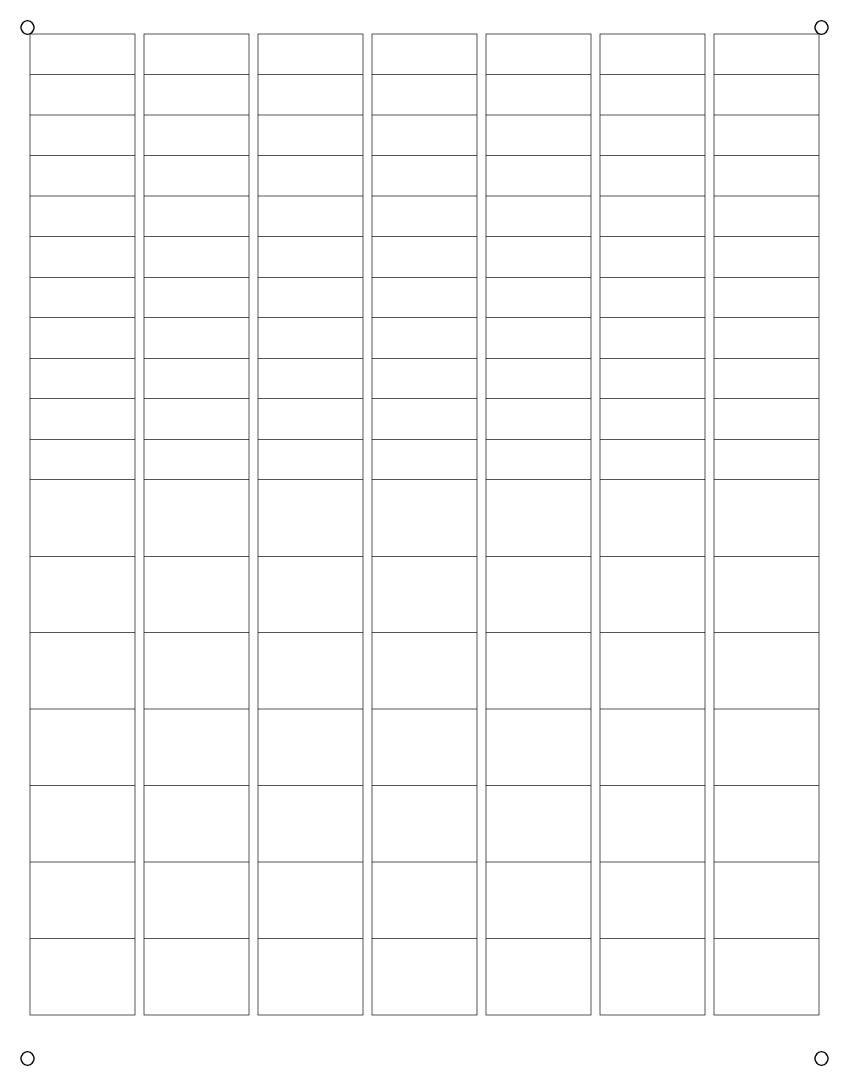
# Model space of a CAD drawing. Header units: metres. Extents: x 0 to 8.5, y -52.8 to 11.
# Drawn here: x 0 to 8.5, y -13.2 to -2.2 of the extents above; entities that cross this region are included whole.
import ezdxf

# ---------------------------------------------------------------- set-up
doc = ezdxf.new("R2010")
doc.units = ezdxf.units.M

# ---------------------------------------------------------------- blocks, each defined once
blk = doc.blocks.new('page_2.dxf')
at = {"color": 0}
for points in [[(0.139, 10.931), (0.139, 10.937), (0.133, 10.958), (0.119, 10.98), (0.096, 10.995), (0.076, 11), (0.069, 11), (0.063, 11), (0.042, 10.995), (0.02, 10.98), (0.005, 10.958), (0, 10.937), (0, 10.931), (0, 10.924), (0.005, 10.903), (0.02, 10.882), (0.042, 10.867), (0.063, 10.861), (0.069, 10.861), (0.076, 10.861), (0.096, 10.867), (0.119, 10.882), (0.133, 10.903), (0.139, 10.924), (0.139, 10.931)], [(0.139, 10.931), (0.139, 10.937), (0.133, 10.958), (0.119, 10.98), (0.096, 10.995), (0.076, 11), (0.069, 11), (0.063, 11), (0.042, 10.995), (0.02, 10.98), (0.005, 10.958), (0, 10.937), (0, 10.931), (0, 10.924), (0.005, 10.903), (0.02, 10.882), (0.042, 10.867), (0.063, 10.861), (0.069, 10.861), (0.076, 10.861), (0.096, 10.867), (0.119, 10.882), (0.133, 10.903), (0.139, 10.924), (0.139, 10.931)], [(0.139, 10.931), (0.139, 10.937), (0.133, 10.958), (0.119, 10.98), (0.096, 10.995), (0.076, 11), (0.069, 11), (0.063, 11), (0.042, 10.995), (0.02, 10.98), (0.005, 10.958), (0, 10.937), (0, 10.931), (0, 10.924), (0.005, 10.903), (0.02, 10.882), (0.042, 10.867), (0.063, 10.861), (0.069, 10.861), (0.076, 10.861), (0.096, 10.867), (0.119, 10.882), (0.133, 10.903), (0.139, 10.924), (0.139, 10.931)], [(0.139, 10.931), (0.139, 10.937), (0.133, 10.958), (0.119, 10.98), (0.096, 10.995), (0.076, 11), (0.069, 11), (0.063, 11), (0.042, 10.995), (0.02, 10.98), (0.005, 10.958), (0, 10.937), (0, 10.931), (0, 10.924), (0.005, 10.903), (0.02, 10.882), (0.042, 10.867), (0.063, 10.861), (0.069, 10.861), (0.076, 10.861), (0.096, 10.867), (0.119, 10.882), (0.133, 10.903), (0.139, 10.924), (0.139, 10.931)], [(0.139, 10.931), (0.139, 10.937), (0.133, 10.958), (0.119, 10.98), (0.096, 10.995), (0.076, 11), (0.069, 11), (0.063, 11), (0.042, 10.995), (0.02, 10.98), (0.005, 10.958), (0, 10.937), (0, 10.931), (0, 10.924), (0.005, 10.903), (0.02, 10.882), (0.042, 10.867), (0.063, 10.861), (0.069, 10.861), (0.076, 10.861), (0.096, 10.867), (0.119, 10.882), (0.133, 10.903), (0.139, 10.924), (0.139, 10.931)], [(0.139, 10.931), (0.139, 10.937), (0.133, 10.958), (0.119, 10.98), (0.096, 10.995), (0.076, 11), (0.069, 11), (0.063, 11), (0.042, 10.995), (0.02, 10.98), (0.005, 10.958), (0, 10.937), (0, 10.931), (0, 10.924), (0.005, 10.903), (0.02, 10.882), (0.042, 10.867), (0.063, 10.861), (0.069, 10.861), (0.076, 10.861), (0.096, 10.867), (0.119, 10.882), (0.133, 10.903), (0.139, 10.924), (0.139, 10.931)], [(0.139, 10.931), (0.139, 10.937), (0.133, 10.958), (0.119, 10.98), (0.096, 10.995), (0.076, 11), (0.069, 11), (0.063, 11), (0.042, 10.995), (0.02, 10.98), (0.005, 10.958), (0, 10.937), (0, 10.931), (0, 10.924), (0.005, 10.903), (0.02, 10.882), (0.042, 10.867), (0.063, 10.861), (0.069, 10.861), (0.076, 10.861), (0.096, 10.867), (0.119, 10.882), (0.133, 10.903), (0.139, 10.924), (0.139, 10.931)], [(0.139, 10.931), (0.139, 10.937), (0.133, 10.958), (0.119, 10.98), (0.096, 10.995), (0.076, 11), (0.069, 11), (0.063, 11), (0.042, 10.995), (0.02, 10.98), (0.005, 10.958), (0, 10.937), (0, 10.931), (0, 10.924), (0.005, 10.903), (0.02, 10.882), (0.042, 10.867), (0.063, 10.861), (0.069, 10.861), (0.076, 10.861), (0.096, 10.867), (0.119, 10.882), (0.133, 10.903), (0.139, 10.924), (0.139, 10.931)], [(0.139, 10.931), (0.139, 10.937), (0.133, 10.958), (0.119, 10.98), (0.096, 10.995), (0.076, 11), (0.069, 11), (0.063, 11), (0.042, 10.995), (0.02, 10.98), (0.005, 10.958), (0, 10.937), (0, 10.931), (0, 10.924), (0.005, 10.903), (0.02, 10.882), (0.042, 10.867), (0.063, 10.861), (0.069, 10.861), (0.076, 10.861), (0.096, 10.867), (0.119, 10.882), (0.133, 10.903), (0.139, 10.924), (0.139, 10.931)], [(0.139, 10.931), (0.139, 10.937), (0.133, 10.958), (0.119, 10.98), (0.096, 10.995), (0.076, 11), (0.069, 11), (0.063, 11), (0.042, 10.995), (0.02, 10.98), (0.005, 10.958), (0, 10.937), (0, 10.931), (0, 10.924), (0.005, 10.903), (0.02, 10.882), (0.042, 10.867), (0.063, 10.861), (0.069, 10.861), (0.076, 10.861), (0.096, 10.867), (0.119, 10.882), (0.133, 10.903), (0.139, 10.924), (0.139, 10.931)], [(0.139, 10.931), (0.139, 10.937), (0.133, 10.958), (0.119, 10.98), (0.096, 10.995), (0.076, 11), (0.069, 11), (0.063, 11), (0.042, 10.995), (0.02, 10.98), (0.005, 10.958), (0, 10.937), (0, 10.931), (0, 10.924), (0.005, 10.903), (0.02, 10.882), (0.042, 10.867), (0.063, 10.861), (0.069, 10.861), (0.076, 10.861), (0.096, 10.867), (0.119, 10.882), (0.133, 10.903), (0.139, 10.924), (0.139, 10.931)], [(0.139, 10.931), (0.139, 10.937), (0.133, 10.958), (0.119, 10.98), (0.096, 10.995), (0.076, 11), (0.069, 11), (0.063, 11), (0.042, 10.995), (0.02, 10.98), (0.005, 10.958), (0, 10.937), (0, 10.931), (0, 10.924), (0.005, 10.903), (0.02, 10.882), (0.042, 10.867), (0.063, 10.861), (0.069, 10.861), (0.076, 10.861), (0.096, 10.867), (0.119, 10.882), (0.133, 10.903), (0.139, 10.924), (0.139, 10.931)], [(0.139, 10.931), (0.139, 10.937), (0.133, 10.958), (0.119, 10.98), (0.096, 10.995), (0.076, 11), (0.069, 11), (0.063, 11), (0.042, 10.995), (0.02, 10.98), (0.005, 10.958), (0, 10.937), (0, 10.931), (0, 10.924), (0.005, 10.903), (0.02, 10.882), (0.042, 10.867), (0.063, 10.861), (0.069, 10.861), (0.076, 10.861), (0.096, 10.867), (0.119, 10.882), (0.133, 10.903), (0.139, 10.924), (0.139, 10.931)], [(0.139, 10.931), (0.139, 10.937), (0.133, 10.958), (0.119, 10.98), (0.096, 10.995), (0.076, 11), (0.069, 11), (0.063, 11), (0.042, 10.995), (0.02, 10.98), (0.005, 10.958), (0, 10.937), (0, 10.931), (0, 10.924), (0.005, 10.903), (0.02, 10.882), (0.042, 10.867), (0.063, 10.861), (0.069, 10.861), (0.076, 10.861), (0.096, 10.867), (0.119, 10.882), (0.133, 10.903), (0.139, 10.924), (0.139, 10.931)], [(0.139, 10.931), (0.139, 10.937), (0.133, 10.958), (0.119, 10.98), (0.096, 10.995), (0.076, 11), (0.069, 11), (0.063, 11), (0.042, 10.995), (0.02, 10.98), (0.005, 10.958), (0, 10.937), (0, 10.931), (0, 10.924), (0.005, 10.903), (0.02, 10.882), (0.042, 10.867), (0.063, 10.861), (0.069, 10.861), (0.076, 10.861), (0.096, 10.867), (0.119, 10.882), (0.133, 10.903), (0.139, 10.924), (0.139, 10.931)], [(0.139, 10.931), (0.139, 10.937), (0.133, 10.958), (0.119, 10.98), (0.096, 10.995), (0.076, 11), (0.069, 11), (0.063, 11), (0.042, 10.995), (0.02, 10.98), (0.005, 10.958), (0, 10.937), (0, 10.931), (0, 10.924), (0.005, 10.903), (0.02, 10.882), (0.042, 10.867), (0.063, 10.861), (0.069, 10.861), (0.076, 10.861), (0.096, 10.867), (0.119, 10.882), (0.133, 10.903), (0.139, 10.924), (0.139, 10.931)], [(0.139, 10.931), (0.139, 10.937), (0.133, 10.958), (0.119, 10.98), (0.096, 10.995), (0.076, 11), (0.069, 11), (0.063, 11), (0.042, 10.995), (0.02, 10.98), (0.005, 10.958), (0, 10.937), (0, 10.931), (0, 10.924), (0.005, 10.903), (0.02, 10.882), (0.042, 10.867), (0.063, 10.861), (0.069, 10.861), (0.076, 10.861), (0.096, 10.867), (0.119, 10.882), (0.133, 10.903), (0.139, 10.924), (0.139, 10.931)], [(0.139, 10.931), (0.139, 10.937), (0.133, 10.958), (0.119, 10.98), (0.096, 10.995), (0.076, 11), (0.069, 11), (0.063, 11), (0.042, 10.995), (0.02, 10.98), (0.005, 10.958), (0, 10.937), (0, 10.931), (0, 10.924), (0.005, 10.903), (0.02, 10.882), (0.042, 10.867), (0.063, 10.861), (0.069, 10.861), (0.076, 10.861), (0.096, 10.867), (0.119, 10.882), (0.133, 10.903), (0.139, 10.924), (0.139, 10.931)], [(8.5, 10.931), (8.5, 10.937), (8.495, 10.958), (8.48, 10.98), (8.458, 10.995), (8.437, 11), (8.431, 11), (8.424, 11), (8.403, 10.995), (8.381, 10.98), (8.367, 10.958), (8.361, 10.937), (8.361, 10.931), (8.361, 10.924), (8.367, 10.903), (8.381, 10.882), (8.403, 10.867), (8.424, 10.861), (8.431, 10.861), (8.437, 10.861), (8.458, 10.867), (8.48, 10.882), (8.495, 10.903), (8.5, 10.924), (8.5, 10.931)], [(8.5, 10.931), (8.5, 10.937), (8.495, 10.958), (8.48, 10.98), (8.458, 10.995), (8.437, 11), (8.431, 11), (8.424, 11), (8.403, 10.995), (8.381, 10.98), (8.367, 10.958), (8.361, 10.937), (8.361, 10.931), (8.361, 10.924), (8.367, 10.903), (8.381, 10.882), (8.403, 10.867), (8.424, 10.861), (8.431, 10.861), (8.437, 10.861), (8.458, 10.867), (8.48, 10.882), (8.495, 10.903), (8.5, 10.924), (8.5, 10.931)], [(8.5, 10.931), (8.5, 10.937), (8.495, 10.958), (8.48, 10.98), (8.458, 10.995), (8.437, 11), (8.431, 11), (8.424, 11), (8.403, 10.995), (8.381, 10.98), (8.367, 10.958), (8.361, 10.937), (8.361, 10.931), (8.361, 10.924), (8.367, 10.903), (8.381, 10.882), (8.403, 10.867), (8.424, 10.861), (8.431, 10.861), (8.437, 10.861), (8.458, 10.867), (8.48, 10.882), (8.495, 10.903), (8.5, 10.924), (8.5, 10.931)], [(8.5, 10.931), (8.5, 10.937), (8.495, 10.958), (8.48, 10.98), (8.458, 10.995), (8.437, 11), (8.431, 11), (8.424, 11), (8.403, 10.995), (8.381, 10.98), (8.367, 10.958), (8.361, 10.937), (8.361, 10.931), (8.361, 10.924), (8.367, 10.903), (8.381, 10.882), (8.403, 10.867), (8.424, 10.861), (8.431, 10.861), (8.437, 10.861), (8.458, 10.867), (8.48, 10.882), (8.495, 10.903), (8.5, 10.924), (8.5, 10.931)], [(8.5, 10.931), (8.5, 10.937), (8.495, 10.958), (8.48, 10.98), (8.458, 10.995), (8.437, 11), (8.431, 11), (8.424, 11), (8.403, 10.995), (8.381, 10.98), (8.367, 10.958), (8.361, 10.937), (8.361, 10.931), (8.361, 10.924), (8.367, 10.903), (8.381, 10.882), (8.403, 10.867), (8.424, 10.861), (8.431, 10.861), (8.437, 10.861), (8.458, 10.867), (8.48, 10.882), (8.495, 10.903), (8.5, 10.924), (8.5, 10.931)], [(8.5, 10.931), (8.5, 10.937), (8.495, 10.958), (8.48, 10.98), (8.458, 10.995), (8.437, 11), (8.431, 11), (8.424, 11), (8.403, 10.995), (8.381, 10.98), (8.367, 10.958), (8.361, 10.937), (8.361, 10.931), (8.361, 10.924), (8.367, 10.903), (8.381, 10.882), (8.403, 10.867), (8.424, 10.861), (8.431, 10.861), (8.437, 10.861), (8.458, 10.867), (8.48, 10.882), (8.495, 10.903), (8.5, 10.924), (8.5, 10.931)], [(8.5, 10.931), (8.5, 10.937), (8.495, 10.958), (8.48, 10.98), (8.458, 10.995), (8.437, 11), (8.431, 11), (8.424, 11), (8.403, 10.995), (8.381, 10.98), (8.367, 10.958), (8.361, 10.937), (8.361, 10.931), (8.361, 10.924), (8.367, 10.903), (8.381, 10.882), (8.403, 10.867), (8.424, 10.861), (8.431, 10.861), (8.437, 10.861), (8.458, 10.867), (8.48, 10.882), (8.495, 10.903), (8.5, 10.924), (8.5, 10.931)], [(8.5, 10.931), (8.5, 10.937), (8.495, 10.958), (8.48, 10.98), (8.458, 10.995), (8.437, 11), (8.431, 11), (8.424, 11), (8.403, 10.995), (8.381, 10.98), (8.367, 10.958), (8.361, 10.937), (8.361, 10.931), (8.361, 10.924), (8.367, 10.903), (8.381, 10.882), (8.403, 10.867), (8.424, 10.861), (8.431, 10.861), (8.437, 10.861), (8.458, 10.867), (8.48, 10.882), (8.495, 10.903), (8.5, 10.924), (8.5, 10.931)], [(8.5, 10.931), (8.5, 10.937), (8.495, 10.958), (8.48, 10.98), (8.458, 10.995), (8.437, 11), (8.431, 11), (8.424, 11), (8.403, 10.995), (8.381, 10.98), (8.367, 10.958), (8.361, 10.937), (8.361, 10.931), (8.361, 10.924), (8.367, 10.903), (8.381, 10.882), (8.403, 10.867), (8.424, 10.861), (8.431, 10.861), (8.437, 10.861), (8.458, 10.867), (8.48, 10.882), (8.495, 10.903), (8.5, 10.924), (8.5, 10.931)], [(8.5, 10.931), (8.5, 10.937), (8.495, 10.958), (8.48, 10.98), (8.458, 10.995), (8.437, 11), (8.431, 11), (8.424, 11), (8.403, 10.995), (8.381, 10.98), (8.367, 10.958), (8.361, 10.937), (8.361, 10.931), (8.361, 10.924), (8.367, 10.903), (8.381, 10.882), (8.403, 10.867), (8.424, 10.861), (8.431, 10.861), (8.437, 10.861), (8.458, 10.867), (8.48, 10.882), (8.495, 10.903), (8.5, 10.924), (8.5, 10.931)], [(8.5, 10.931), (8.5, 10.937), (8.495, 10.958), (8.48, 10.98), (8.458, 10.995), (8.437, 11), (8.431, 11), (8.424, 11), (8.403, 10.995), (8.381, 10.98), (8.367, 10.958), (8.361, 10.937), (8.361, 10.931), (8.361, 10.924), (8.367, 10.903), (8.381, 10.882), (8.403, 10.867), (8.424, 10.861), (8.431, 10.861), (8.437, 10.861), (8.458, 10.867), (8.48, 10.882), (8.495, 10.903), (8.5, 10.924), (8.5, 10.931)], [(8.5, 10.931), (8.5, 10.937), (8.495, 10.958), (8.48, 10.98), (8.458, 10.995), (8.437, 11), (8.431, 11), (8.424, 11), (8.403, 10.995), (8.381, 10.98), (8.367, 10.958), (8.361, 10.937), (8.361, 10.931), (8.361, 10.924), (8.367, 10.903), (8.381, 10.882), (8.403, 10.867), (8.424, 10.861), (8.431, 10.861), (8.437, 10.861), (8.458, 10.867), (8.48, 10.882), (8.495, 10.903), (8.5, 10.924), (8.5, 10.931)], [(8.5, 10.931), (8.5, 10.937), (8.495, 10.958), (8.48, 10.98), (8.458, 10.995), (8.437, 11), (8.431, 11), (8.424, 11), (8.403, 10.995), (8.381, 10.98), (8.367, 10.958), (8.361, 10.937), (8.361, 10.931), (8.361, 10.924), (8.367, 10.903), (8.381, 10.882), (8.403, 10.867), (8.424, 10.861), (8.431, 10.861), (8.437, 10.861), (8.458, 10.867), (8.48, 10.882), (8.495, 10.903), (8.5, 10.924), (8.5, 10.931)], [(8.5, 10.931), (8.5, 10.937), (8.495, 10.958), (8.48, 10.98), (8.458, 10.995), (8.437, 11), (8.431, 11), (8.424, 11), (8.403, 10.995), (8.381, 10.98), (8.367, 10.958), (8.361, 10.937), (8.361, 10.931), (8.361, 10.924), (8.367, 10.903), (8.381, 10.882), (8.403, 10.867), (8.424, 10.861), (8.431, 10.861), (8.437, 10.861), (8.458, 10.867), (8.48, 10.882), (8.495, 10.903), (8.5, 10.924), (8.5, 10.931)], [(8.5, 10.931), (8.5, 10.937), (8.495, 10.958), (8.48, 10.98), (8.458, 10.995), (8.437, 11), (8.431, 11), (8.424, 11), (8.403, 10.995), (8.381, 10.98), (8.367, 10.958), (8.361, 10.937), (8.361, 10.931), (8.361, 10.924), (8.367, 10.903), (8.381, 10.882), (8.403, 10.867), (8.424, 10.861), (8.431, 10.861), (8.437, 10.861), (8.458, 10.867), (8.48, 10.882), (8.495, 10.903), (8.5, 10.924), (8.5, 10.931)], [(8.5, 10.931), (8.5, 10.937), (8.495, 10.958), (8.48, 10.98), (8.458, 10.995), (8.437, 11), (8.431, 11), (8.424, 11), (8.403, 10.995), (8.381, 10.98), (8.367, 10.958), (8.361, 10.937), (8.361, 10.931), (8.361, 10.924), (8.367, 10.903), (8.381, 10.882), (8.403, 10.867), (8.424, 10.861), (8.431, 10.861), (8.437, 10.861), (8.458, 10.867), (8.48, 10.882), (8.495, 10.903), (8.5, 10.924), (8.5, 10.931)], [(8.5, 10.931), (8.5, 10.937), (8.495, 10.958), (8.48, 10.98), (8.458, 10.995), (8.437, 11), (8.431, 11), (8.424, 11), (8.403, 10.995), (8.381, 10.98), (8.367, 10.958), (8.361, 10.937), (8.361, 10.931), (8.361, 10.924), (8.367, 10.903), (8.381, 10.882), (8.403, 10.867), (8.424, 10.861), (8.431, 10.861), (8.437, 10.861), (8.458, 10.867), (8.48, 10.882), (8.495, 10.903), (8.5, 10.924), (8.5, 10.931)], [(8.5, 10.931), (8.5, 10.937), (8.495, 10.958), (8.48, 10.98), (8.458, 10.995), (8.437, 11), (8.431, 11), (8.424, 11), (8.403, 10.995), (8.381, 10.98), (8.367, 10.958), (8.361, 10.937), (8.361, 10.931), (8.361, 10.924), (8.367, 10.903), (8.381, 10.882), (8.403, 10.867), (8.424, 10.861), (8.431, 10.861), (8.437, 10.861), (8.458, 10.867), (8.48, 10.882), (8.495, 10.903), (8.5, 10.924), (8.5, 10.931)], [(0.139, 0.069), (0.139, 0.076), (0.133, 0.097), (0.119, 0.119), (0.096, 0.133), (0.076, 0.139), (0.069, 0.139), (0.063, 0.139), (0.042, 0.133), (0.02, 0.119), (0.005, 0.097), (0, 0.076), (0, 0.069), (0, 0.063), (0.005, 0.042), (0.02, 0.02), (0.042, 0.005), (0.063, 0), (0.069, 0), (0.076, 0), (0.096, 0.005), (0.119, 0.02), (0.133, 0.042), (0.139, 0.063), (0.139, 0.069)], [(0.139, 0.069), (0.139, 0.076), (0.133, 0.097), (0.119, 0.119), (0.096, 0.133), (0.076, 0.139), (0.069, 0.139), (0.063, 0.139), (0.042, 0.133), (0.02, 0.119), (0.005, 0.097), (0, 0.076), (0, 0.069), (0, 0.063), (0.005, 0.042), (0.02, 0.02), (0.042, 0.005), (0.063, 0), (0.069, 0), (0.076, 0), (0.096, 0.005), (0.119, 0.02), (0.133, 0.042), (0.139, 0.063), (0.139, 0.069)], [(0.139, 0.069), (0.139, 0.076), (0.133, 0.097), (0.119, 0.119), (0.096, 0.133), (0.076, 0.139), (0.069, 0.139), (0.063, 0.139), (0.042, 0.133), (0.02, 0.119), (0.005, 0.097), (0, 0.076), (0, 0.069), (0, 0.063), (0.005, 0.042), (0.02, 0.02), (0.042, 0.005), (0.063, 0), (0.069, 0), (0.076, 0), (0.096, 0.005), (0.119, 0.02), (0.133, 0.042), (0.139, 0.063), (0.139, 0.069)], [(0.139, 0.069), (0.139, 0.076), (0.133, 0.097), (0.119, 0.119), (0.096, 0.133), (0.076, 0.139), (0.069, 0.139), (0.063, 0.139), (0.042, 0.133), (0.02, 0.119), (0.005, 0.097), (0, 0.076), (0, 0.069), (0, 0.063), (0.005, 0.042), (0.02, 0.02), (0.042, 0.005), (0.063, 0), (0.069, 0), (0.076, 0), (0.096, 0.005), (0.119, 0.02), (0.133, 0.042), (0.139, 0.063), (0.139, 0.069)], [(0.139, 0.069), (0.139, 0.076), (0.133, 0.097), (0.119, 0.119), (0.096, 0.133), (0.076, 0.139), (0.069, 0.139), (0.063, 0.139), (0.042, 0.133), (0.02, 0.119), (0.005, 0.097), (0, 0.076), (0, 0.069), (0, 0.063), (0.005, 0.042), (0.02, 0.02), (0.042, 0.005), (0.063, 0), (0.069, 0), (0.076, 0), (0.096, 0.005), (0.119, 0.02), (0.133, 0.042), (0.139, 0.063), (0.139, 0.069)], [(0.139, 0.069), (0.139, 0.076), (0.133, 0.097), (0.119, 0.119), (0.096, 0.133), (0.076, 0.139), (0.069, 0.139), (0.063, 0.139), (0.042, 0.133), (0.02, 0.119), (0.005, 0.097), (0, 0.076), (0, 0.069), (0, 0.063), (0.005, 0.042), (0.02, 0.02), (0.042, 0.005), (0.063, 0), (0.069, 0), (0.076, 0), (0.096, 0.005), (0.119, 0.02), (0.133, 0.042), (0.139, 0.063), (0.139, 0.069)], [(0.139, 0.069), (0.139, 0.076), (0.133, 0.097), (0.119, 0.119), (0.096, 0.133), (0.076, 0.139), (0.069, 0.139), (0.063, 0.139), (0.042, 0.133), (0.02, 0.119), (0.005, 0.097), (0, 0.076), (0, 0.069), (0, 0.063), (0.005, 0.042), (0.02, 0.02), (0.042, 0.005), (0.063, 0), (0.069, 0), (0.076, 0), (0.096, 0.005), (0.119, 0.02), (0.133, 0.042), (0.139, 0.063), (0.139, 0.069)], [(0.139, 0.069), (0.139, 0.076), (0.133, 0.097), (0.119, 0.119), (0.096, 0.133), (0.076, 0.139), (0.069, 0.139), (0.063, 0.139), (0.042, 0.133), (0.02, 0.119), (0.005, 0.097), (0, 0.076), (0, 0.069), (0, 0.063), (0.005, 0.042), (0.02, 0.02), (0.042, 0.005), (0.063, 0), (0.069, 0), (0.076, 0), (0.096, 0.005), (0.119, 0.02), (0.133, 0.042), (0.139, 0.063), (0.139, 0.069)], [(0.139, 0.069), (0.139, 0.076), (0.133, 0.097), (0.119, 0.119), (0.096, 0.133), (0.076, 0.139), (0.069, 0.139), (0.063, 0.139), (0.042, 0.133), (0.02, 0.119), (0.005, 0.097), (0, 0.076), (0, 0.069), (0, 0.063), (0.005, 0.042), (0.02, 0.02), (0.042, 0.005), (0.063, 0), (0.069, 0), (0.076, 0), (0.096, 0.005), (0.119, 0.02), (0.133, 0.042), (0.139, 0.063), (0.139, 0.069)], [(0.139, 0.069), (0.139, 0.076), (0.133, 0.097), (0.119, 0.119), (0.096, 0.133), (0.076, 0.139), (0.069, 0.139), (0.063, 0.139), (0.042, 0.133), (0.02, 0.119), (0.005, 0.097), (0, 0.076), (0, 0.069), (0, 0.063), (0.005, 0.042), (0.02, 0.02), (0.042, 0.005), (0.063, 0), (0.069, 0), (0.076, 0), (0.096, 0.005), (0.119, 0.02), (0.133, 0.042), (0.139, 0.063), (0.139, 0.069)], [(0.139, 0.069), (0.139, 0.076), (0.133, 0.097), (0.119, 0.119), (0.096, 0.133), (0.076, 0.139), (0.069, 0.139), (0.063, 0.139), (0.042, 0.133), (0.02, 0.119), (0.005, 0.097), (0, 0.076), (0, 0.069), (0, 0.063), (0.005, 0.042), (0.02, 0.02), (0.042, 0.005), (0.063, 0), (0.069, 0), (0.076, 0), (0.096, 0.005), (0.119, 0.02), (0.133, 0.042), (0.139, 0.063), (0.139, 0.069)], [(0.139, 0.069), (0.139, 0.076), (0.133, 0.097), (0.119, 0.119), (0.096, 0.133), (0.076, 0.139), (0.069, 0.139), (0.063, 0.139), (0.042, 0.133), (0.02, 0.119), (0.005, 0.097), (0, 0.076), (0, 0.069), (0, 0.063), (0.005, 0.042), (0.02, 0.02), (0.042, 0.005), (0.063, 0), (0.069, 0), (0.076, 0), (0.096, 0.005), (0.119, 0.02), (0.133, 0.042), (0.139, 0.063), (0.139, 0.069)], [(0.139, 0.069), (0.139, 0.076), (0.133, 0.097), (0.119, 0.119), (0.096, 0.133), (0.076, 0.139), (0.069, 0.139), (0.063, 0.139), (0.042, 0.133), (0.02, 0.119), (0.005, 0.097), (0, 0.076), (0, 0.069), (0, 0.063), (0.005, 0.042), (0.02, 0.02), (0.042, 0.005), (0.063, 0), (0.069, 0), (0.076, 0), (0.096, 0.005), (0.119, 0.02), (0.133, 0.042), (0.139, 0.063), (0.139, 0.069)], [(0.139, 0.069), (0.139, 0.076), (0.133, 0.097), (0.119, 0.119), (0.096, 0.133), (0.076, 0.139), (0.069, 0.139), (0.063, 0.139), (0.042, 0.133), (0.02, 0.119), (0.005, 0.097), (0, 0.076), (0, 0.069), (0, 0.063), (0.005, 0.042), (0.02, 0.02), (0.042, 0.005), (0.063, 0), (0.069, 0), (0.076, 0), (0.096, 0.005), (0.119, 0.02), (0.133, 0.042), (0.139, 0.063), (0.139, 0.069)], [(0.139, 0.069), (0.139, 0.076), (0.133, 0.097), (0.119, 0.119), (0.096, 0.133), (0.076, 0.139), (0.069, 0.139), (0.063, 0.139), (0.042, 0.133), (0.02, 0.119), (0.005, 0.097), (0, 0.076), (0, 0.069), (0, 0.063), (0.005, 0.042), (0.02, 0.02), (0.042, 0.005), (0.063, 0), (0.069, 0), (0.076, 0), (0.096, 0.005), (0.119, 0.02), (0.133, 0.042), (0.139, 0.063), (0.139, 0.069)], [(0.139, 0.069), (0.139, 0.076), (0.133, 0.097), (0.119, 0.119), (0.096, 0.133), (0.076, 0.139), (0.069, 0.139), (0.063, 0.139), (0.042, 0.133), (0.02, 0.119), (0.005, 0.097), (0, 0.076), (0, 0.069), (0, 0.063), (0.005, 0.042), (0.02, 0.02), (0.042, 0.005), (0.063, 0), (0.069, 0), (0.076, 0), (0.096, 0.005), (0.119, 0.02), (0.133, 0.042), (0.139, 0.063), (0.139, 0.069)], [(0.139, 0.069), (0.139, 0.076), (0.133, 0.097), (0.119, 0.119), (0.096, 0.133), (0.076, 0.139), (0.069, 0.139), (0.063, 0.139), (0.042, 0.133), (0.02, 0.119), (0.005, 0.097), (0, 0.076), (0, 0.069), (0, 0.063), (0.005, 0.042), (0.02, 0.02), (0.042, 0.005), (0.063, 0), (0.069, 0), (0.076, 0), (0.096, 0.005), (0.119, 0.02), (0.133, 0.042), (0.139, 0.063), (0.139, 0.069)], [(0.139, 0.069), (0.139, 0.076), (0.133, 0.097), (0.119, 0.119), (0.096, 0.133), (0.076, 0.139), (0.069, 0.139), (0.063, 0.139), (0.042, 0.133), (0.02, 0.119), (0.005, 0.097), (0, 0.076), (0, 0.069), (0, 0.063), (0.005, 0.042), (0.02, 0.02), (0.042, 0.005), (0.063, 0), (0.069, 0), (0.076, 0), (0.096, 0.005), (0.119, 0.02), (0.133, 0.042), (0.139, 0.063), (0.139, 0.069)], [(8.5, 0.069), (8.5, 0.076), (8.495, 0.097), (8.48, 0.119), (8.458, 0.133), (8.437, 0.139), (8.431, 0.139), (8.424, 0.139), (8.403, 0.133), (8.381, 0.119), (8.367, 0.097), (8.361, 0.076), (8.361, 0.069), (8.361, 0.063), (8.367, 0.042), (8.381, 0.02), (8.403, 0.005), (8.424, 0), (8.431, 0), (8.437, 0), (8.458, 0.005), (8.48, 0.02), (8.495, 0.042), (8.5, 0.063), (8.5, 0.069)], [(8.5, 0.069), (8.5, 0.076), (8.495, 0.097), (8.48, 0.119), (8.458, 0.133), (8.437, 0.139), (8.431, 0.139), (8.424, 0.139), (8.403, 0.133), (8.381, 0.119), (8.367, 0.097), (8.361, 0.076), (8.361, 0.069), (8.361, 0.063), (8.367, 0.042), (8.381, 0.02), (8.403, 0.005), (8.424, 0), (8.431, 0), (8.437, 0), (8.458, 0.005), (8.48, 0.02), (8.495, 0.042), (8.5, 0.063), (8.5, 0.069)], [(8.5, 0.069), (8.5, 0.076), (8.495, 0.097), (8.48, 0.119), (8.458, 0.133), (8.437, 0.139), (8.431, 0.139), (8.424, 0.139), (8.403, 0.133), (8.381, 0.119), (8.367, 0.097), (8.361, 0.076), (8.361, 0.069), (8.361, 0.063), (8.367, 0.042), (8.381, 0.02), (8.403, 0.005), (8.424, 0), (8.431, 0), (8.437, 0), (8.458, 0.005), (8.48, 0.02), (8.495, 0.042), (8.5, 0.063), (8.5, 0.069)], [(8.5, 0.069), (8.5, 0.076), (8.495, 0.097), (8.48, 0.119), (8.458, 0.133), (8.437, 0.139), (8.431, 0.139), (8.424, 0.139), (8.403, 0.133), (8.381, 0.119), (8.367, 0.097), (8.361, 0.076), (8.361, 0.069), (8.361, 0.063), (8.367, 0.042), (8.381, 0.02), (8.403, 0.005), (8.424, 0), (8.431, 0), (8.437, 0), (8.458, 0.005), (8.48, 0.02), (8.495, 0.042), (8.5, 0.063), (8.5, 0.069)], [(8.5, 0.069), (8.5, 0.076), (8.495, 0.097), (8.48, 0.119), (8.458, 0.133), (8.437, 0.139), (8.431, 0.139), (8.424, 0.139), (8.403, 0.133), (8.381, 0.119), (8.367, 0.097), (8.361, 0.076), (8.361, 0.069), (8.361, 0.063), (8.367, 0.042), (8.381, 0.02), (8.403, 0.005), (8.424, 0), (8.431, 0), (8.437, 0), (8.458, 0.005), (8.48, 0.02), (8.495, 0.042), (8.5, 0.063), (8.5, 0.069)], [(8.5, 0.069), (8.5, 0.076), (8.495, 0.097), (8.48, 0.119), (8.458, 0.133), (8.437, 0.139), (8.431, 0.139), (8.424, 0.139), (8.403, 0.133), (8.381, 0.119), (8.367, 0.097), (8.361, 0.076), (8.361, 0.069), (8.361, 0.063), (8.367, 0.042), (8.381, 0.02), (8.403, 0.005), (8.424, 0), (8.431, 0), (8.437, 0), (8.458, 0.005), (8.48, 0.02), (8.495, 0.042), (8.5, 0.063), (8.5, 0.069)], [(8.5, 0.069), (8.5, 0.076), (8.495, 0.097), (8.48, 0.119), (8.458, 0.133), (8.437, 0.139), (8.431, 0.139), (8.424, 0.139), (8.403, 0.133), (8.381, 0.119), (8.367, 0.097), (8.361, 0.076), (8.361, 0.069), (8.361, 0.063), (8.367, 0.042), (8.381, 0.02), (8.403, 0.005), (8.424, 0), (8.431, 0), (8.437, 0), (8.458, 0.005), (8.48, 0.02), (8.495, 0.042), (8.5, 0.063), (8.5, 0.069)], [(8.5, 0.069), (8.5, 0.076), (8.495, 0.097), (8.48, 0.119), (8.458, 0.133), (8.437, 0.139), (8.431, 0.139), (8.424, 0.139), (8.403, 0.133), (8.381, 0.119), (8.367, 0.097), (8.361, 0.076), (8.361, 0.069), (8.361, 0.063), (8.367, 0.042), (8.381, 0.02), (8.403, 0.005), (8.424, 0), (8.431, 0), (8.437, 0), (8.458, 0.005), (8.48, 0.02), (8.495, 0.042), (8.5, 0.063), (8.5, 0.069)], [(8.5, 0.069), (8.5, 0.076), (8.495, 0.097), (8.48, 0.119), (8.458, 0.133), (8.437, 0.139), (8.431, 0.139), (8.424, 0.139), (8.403, 0.133), (8.381, 0.119), (8.367, 0.097), (8.361, 0.076), (8.361, 0.069), (8.361, 0.063), (8.367, 0.042), (8.381, 0.02), (8.403, 0.005), (8.424, 0), (8.431, 0), (8.437, 0), (8.458, 0.005), (8.48, 0.02), (8.495, 0.042), (8.5, 0.063), (8.5, 0.069)], [(8.5, 0.069), (8.5, 0.076), (8.495, 0.097), (8.48, 0.119), (8.458, 0.133), (8.437, 0.139), (8.431, 0.139), (8.424, 0.139), (8.403, 0.133), (8.381, 0.119), (8.367, 0.097), (8.361, 0.076), (8.361, 0.069), (8.361, 0.063), (8.367, 0.042), (8.381, 0.02), (8.403, 0.005), (8.424, 0), (8.431, 0), (8.437, 0), (8.458, 0.005), (8.48, 0.02), (8.495, 0.042), (8.5, 0.063), (8.5, 0.069)], [(8.5, 0.069), (8.5, 0.076), (8.495, 0.097), (8.48, 0.119), (8.458, 0.133), (8.437, 0.139), (8.431, 0.139), (8.424, 0.139), (8.403, 0.133), (8.381, 0.119), (8.367, 0.097), (8.361, 0.076), (8.361, 0.069), (8.361, 0.063), (8.367, 0.042), (8.381, 0.02), (8.403, 0.005), (8.424, 0), (8.431, 0), (8.437, 0), (8.458, 0.005), (8.48, 0.02), (8.495, 0.042), (8.5, 0.063), (8.5, 0.069)], [(8.5, 0.069), (8.5, 0.076), (8.495, 0.097), (8.48, 0.119), (8.458, 0.133), (8.437, 0.139), (8.431, 0.139), (8.424, 0.139), (8.403, 0.133), (8.381, 0.119), (8.367, 0.097), (8.361, 0.076), (8.361, 0.069), (8.361, 0.063), (8.367, 0.042), (8.381, 0.02), (8.403, 0.005), (8.424, 0), (8.431, 0), (8.437, 0), (8.458, 0.005), (8.48, 0.02), (8.495, 0.042), (8.5, 0.063), (8.5, 0.069)], [(8.5, 0.069), (8.5, 0.076), (8.495, 0.097), (8.48, 0.119), (8.458, 0.133), (8.437, 0.139), (8.431, 0.139), (8.424, 0.139), (8.403, 0.133), (8.381, 0.119), (8.367, 0.097), (8.361, 0.076), (8.361, 0.069), (8.361, 0.063), (8.367, 0.042), (8.381, 0.02), (8.403, 0.005), (8.424, 0), (8.431, 0), (8.437, 0), (8.458, 0.005), (8.48, 0.02), (8.495, 0.042), (8.5, 0.063), (8.5, 0.069)], [(8.5, 0.069), (8.5, 0.076), (8.495, 0.097), (8.48, 0.119), (8.458, 0.133), (8.437, 0.139), (8.431, 0.139), (8.424, 0.139), (8.403, 0.133), (8.381, 0.119), (8.367, 0.097), (8.361, 0.076), (8.361, 0.069), (8.361, 0.063), (8.367, 0.042), (8.381, 0.02), (8.403, 0.005), (8.424, 0), (8.431, 0), (8.437, 0), (8.458, 0.005), (8.48, 0.02), (8.495, 0.042), (8.5, 0.063), (8.5, 0.069)], [(8.5, 0.069), (8.5, 0.076), (8.495, 0.097), (8.48, 0.119), (8.458, 0.133), (8.437, 0.139), (8.431, 0.139), (8.424, 0.139), (8.403, 0.133), (8.381, 0.119), (8.367, 0.097), (8.361, 0.076), (8.361, 0.069), (8.361, 0.063), (8.367, 0.042), (8.381, 0.02), (8.403, 0.005), (8.424, 0), (8.431, 0), (8.437, 0), (8.458, 0.005), (8.48, 0.02), (8.495, 0.042), (8.5, 0.063), (8.5, 0.069)], [(8.5, 0.069), (8.5, 0.076), (8.495, 0.097), (8.48, 0.119), (8.458, 0.133), (8.437, 0.139), (8.431, 0.139), (8.424, 0.139), (8.403, 0.133), (8.381, 0.119), (8.367, 0.097), (8.361, 0.076), (8.361, 0.069), (8.361, 0.063), (8.367, 0.042), (8.381, 0.02), (8.403, 0.005), (8.424, 0), (8.431, 0), (8.437, 0), (8.458, 0.005), (8.48, 0.02), (8.495, 0.042), (8.5, 0.063), (8.5, 0.069)], [(8.5, 0.069), (8.5, 0.076), (8.495, 0.097), (8.48, 0.119), (8.458, 0.133), (8.437, 0.139), (8.431, 0.139), (8.424, 0.139), (8.403, 0.133), (8.381, 0.119), (8.367, 0.097), (8.361, 0.076), (8.361, 0.069), (8.361, 0.063), (8.367, 0.042), (8.381, 0.02), (8.403, 0.005), (8.424, 0), (8.431, 0), (8.437, 0), (8.458, 0.005), (8.48, 0.02), (8.495, 0.042), (8.5, 0.063), (8.5, 0.069)], [(8.5, 0.069), (8.5, 0.076), (8.495, 0.097), (8.48, 0.119), (8.458, 0.133), (8.437, 0.139), (8.431, 0.139), (8.424, 0.139), (8.403, 0.133), (8.381, 0.119), (8.367, 0.097), (8.361, 0.076), (8.361, 0.069), (8.361, 0.063), (8.367, 0.042), (8.381, 0.02), (8.403, 0.005), (8.424, 0), (8.431, 0), (8.437, 0), (8.458, 0.005), (8.48, 0.02), (8.495, 0.042), (8.5, 0.063), (8.5, 0.069)]]:
    blk.add_lwpolyline(points, close=True, dxfattribs=at)
at = {"color": 7, "const_width": 0.00694}
for points in [[(0.096, 10.434), (1.201, 10.434), (1.201, 10.861), (0.096, 10.861), (0.096, 10.434)], [(1.296, 10.434), (2.401, 10.434), (2.401, 10.861), (1.296, 10.861), (1.296, 10.434)], [(2.497, 10.434), (3.602, 10.434), (3.602, 10.861), (2.497, 10.861), (2.497, 10.434)], [(3.697, 10.434), (4.803, 10.434), (4.803, 10.861), (3.697, 10.861), (3.697, 10.434)], [(4.898, 10.434), (6.003, 10.434), (6.003, 10.861), (4.898, 10.861), (4.898, 10.434)], [(6.099, 10.434), (7.204, 10.434), (7.204, 10.861), (6.099, 10.861), (6.099, 10.434)], [(7.299, 10.434), (8.404, 10.434), (8.404, 10.861), (7.299, 10.861), (7.299, 10.434)], [(0.096, 10.008), (1.201, 10.008), (1.201, 10.434), (0.096, 10.434), (0.096, 10.008)], [(1.296, 10.008), (2.401, 10.008), (2.401, 10.434), (1.296, 10.434), (1.296, 10.008)], [(2.497, 10.008), (3.602, 10.008), (3.602, 10.434), (2.497, 10.434), (2.497, 10.008)], [(3.697, 10.008), (4.803, 10.008), (4.803, 10.434), (3.697, 10.434), (3.697, 10.008)], [(4.898, 10.008), (6.003, 10.008), (6.003, 10.434), (4.898, 10.434), (4.898, 10.008)], [(6.099, 10.008), (7.204, 10.008), (7.204, 10.434), (6.099, 10.434), (6.099, 10.008)], [(7.299, 10.008), (8.404, 10.008), (8.404, 10.434), (7.299, 10.434), (7.299, 10.008)], [(0.096, 9.581), (1.201, 9.581), (1.201, 10.008), (0.096, 10.008), (0.096, 9.581)], [(1.296, 9.581), (2.401, 9.581), (2.401, 10.008), (1.296, 10.008), (1.296, 9.581)], [(2.497, 9.581), (3.602, 9.581), (3.602, 10.008), (2.497, 10.008), (2.497, 9.581)], [(3.697, 9.581), (4.803, 9.581), (4.803, 10.008), (3.697, 10.008), (3.697, 9.581)], [(4.898, 9.581), (6.003, 9.581), (6.003, 10.008), (4.898, 10.008), (4.898, 9.581)], [(6.099, 9.581), (7.204, 9.581), (7.204, 10.008), (6.099, 10.008), (6.099, 9.581)], [(7.299, 9.581), (8.404, 9.581), (8.404, 10.008), (7.299, 10.008), (7.299, 9.581)], [(0.096, 9.154), (1.201, 9.154), (1.201, 9.581), (0.096, 9.581), (0.096, 9.154)], [(1.296, 9.154), (2.401, 9.154), (2.401, 9.581), (1.296, 9.581), (1.296, 9.154)], [(2.497, 9.154), (3.602, 9.154), (3.602, 9.581), (2.497, 9.581), (2.497, 9.154)], [(3.697, 9.154), (4.803, 9.154), (4.803, 9.581), (3.697, 9.581), (3.697, 9.154)], [(4.898, 9.154), (6.003, 9.154), (6.003, 9.581), (4.898, 9.581), (4.898, 9.154)], [(6.099, 9.154), (7.204, 9.154), (7.204, 9.581), (6.099, 9.581), (6.099, 9.154)], [(7.299, 9.154), (8.404, 9.154), (8.404, 9.581), (7.299, 9.581), (7.299, 9.154)], [(0.096, 8.727), (1.201, 8.727), (1.201, 9.154), (0.096, 9.154), (0.096, 8.727)], [(1.296, 8.727), (2.401, 8.727), (2.401, 9.154), (1.296, 9.154), (1.296, 8.727)], [(2.497, 8.727), (3.602, 8.727), (3.602, 9.154), (2.497, 9.154), (2.497, 8.727)], [(3.697, 8.727), (4.803, 8.727), (4.803, 9.154), (3.697, 9.154), (3.697, 8.727)], [(4.898, 8.727), (6.003, 8.727), (6.003, 9.154), (4.898, 9.154), (4.898, 8.727)], [(6.099, 8.727), (7.204, 8.727), (7.204, 9.154), (6.099, 9.154), (6.099, 8.727)], [(7.299, 8.727), (8.404, 8.727), (8.404, 9.154), (7.299, 9.154), (7.299, 8.727)], [(0.096, 8.3), (1.201, 8.3), (1.201, 8.727), (0.096, 8.727), (0.096, 8.3)], [(1.296, 8.3), (2.401, 8.3), (2.401, 8.727), (1.296, 8.727), (1.296, 8.3)], [(2.497, 8.3), (3.602, 8.3), (3.602, 8.727), (2.497, 8.727), (2.497, 8.3)], [(3.697, 8.3), (4.803, 8.3), (4.803, 8.727), (3.697, 8.727), (3.697, 8.3)], [(4.898, 8.3), (6.003, 8.3), (6.003, 8.727), (4.898, 8.727), (4.898, 8.3)], [(6.099, 8.3), (7.204, 8.3), (7.204, 8.727), (6.099, 8.727), (6.099, 8.3)], [(7.299, 8.3), (8.404, 8.3), (8.404, 8.727), (7.299, 8.727), (7.299, 8.3)], [(0.096, 7.873), (1.201, 7.873), (1.201, 8.3), (0.096, 8.3), (0.096, 7.873)], [(1.296, 7.873), (2.401, 7.873), (2.401, 8.3), (1.296, 8.3), (1.296, 7.873)], [(2.497, 7.873), (3.602, 7.873), (3.602, 8.3), (2.497, 8.3), (2.497, 7.873)], [(3.697, 7.873), (4.803, 7.873), (4.803, 8.3), (3.697, 8.3), (3.697, 7.873)], [(4.898, 7.873), (6.003, 7.873), (6.003, 8.3), (4.898, 8.3), (4.898, 7.873)], [(6.099, 7.873), (7.204, 7.873), (7.204, 8.3), (6.099, 8.3), (6.099, 7.873)], [(7.299, 7.873), (8.404, 7.873), (8.404, 8.3), (7.299, 8.3), (7.299, 7.873)], [(0.096, 7.447), (1.201, 7.447), (1.201, 7.873), (0.096, 7.873), (0.096, 7.447)], [(1.296, 7.447), (2.401, 7.447), (2.401, 7.873), (1.296, 7.873), (1.296, 7.447)], [(2.497, 7.447), (3.602, 7.447), (3.602, 7.873), (2.497, 7.873), (2.497, 7.447)], [(3.697, 7.447), (4.803, 7.447), (4.803, 7.873), (3.697, 7.873), (3.697, 7.447)], [(4.898, 7.447), (6.003, 7.447), (6.003, 7.873), (4.898, 7.873), (4.898, 7.447)], [(6.099, 7.447), (7.204, 7.447), (7.204, 7.873), (6.099, 7.873), (6.099, 7.447)], [(7.299, 7.447), (8.404, 7.447), (8.404, 7.873), (7.299, 7.873), (7.299, 7.447)], [(0.096, 7.02), (1.201, 7.02), (1.201, 7.447), (0.096, 7.447), (0.096, 7.02)], [(1.296, 7.02), (2.401, 7.02), (2.401, 7.447), (1.296, 7.447), (1.296, 7.02)], [(2.497, 7.02), (3.602, 7.02), (3.602, 7.447), (2.497, 7.447), (2.497, 7.02)], [(3.697, 7.02), (4.803, 7.02), (4.803, 7.447), (3.697, 7.447), (3.697, 7.02)], [(4.898, 7.02), (6.003, 7.02), (6.003, 7.447), (4.898, 7.447), (4.898, 7.02)], [(6.099, 7.02), (7.204, 7.02), (7.204, 7.447), (6.099, 7.447), (6.099, 7.02)], [(7.299, 7.02), (8.404, 7.02), (8.404, 7.447), (7.299, 7.447), (7.299, 7.02)], [(0.096, 6.593), (1.201, 6.593), (1.201, 7.02), (0.096, 7.02), (0.096, 6.593)], [(1.296, 6.593), (2.401, 6.593), (2.401, 7.02), (1.296, 7.02), (1.296, 6.593)], [(2.497, 6.593), (3.602, 6.593), (3.602, 7.02), (2.497, 7.02), (2.497, 6.593)], [(3.697, 6.593), (4.803, 6.593), (4.803, 7.02), (3.697, 7.02), (3.697, 6.593)], [(4.898, 6.593), (6.003, 6.593), (6.003, 7.02), (4.898, 7.02), (4.898, 6.593)], [(6.099, 6.593), (7.204, 6.593), (7.204, 7.02), (6.099, 7.02), (6.099, 6.593)], [(7.299, 6.593), (8.404, 6.593), (8.404, 7.02), (7.299, 7.02), (7.299, 6.593)], [(0.096, 6.166), (1.201, 6.166), (1.201, 6.593), (0.096, 6.593), (0.096, 6.166)], [(1.296, 6.166), (2.401, 6.166), (2.401, 6.593), (1.296, 6.593), (1.296, 6.166)], [(2.497, 6.166), (3.602, 6.166), (3.602, 6.593), (2.497, 6.593), (2.497, 6.166)], [(3.697, 6.166), (4.803, 6.166), (4.803, 6.593), (3.697, 6.593), (3.697, 6.166)], [(4.898, 6.166), (6.003, 6.166), (6.003, 6.593), (4.898, 6.593), (4.898, 6.166)], [(6.099, 6.166), (7.204, 6.166), (7.204, 6.593), (6.099, 6.593), (6.099, 6.166)], [(7.299, 6.166), (8.404, 6.166), (8.404, 6.593), (7.299, 6.593), (7.299, 6.166)], [(0.096, 5.361), (1.201, 5.361), (1.201, 6.166), (0.096, 6.166), (0.096, 5.361)], [(1.296, 5.361), (2.401, 5.361), (2.401, 6.166), (1.296, 6.166), (1.296, 5.361)], [(2.497, 5.361), (3.602, 5.361), (3.602, 6.166), (2.497, 6.166), (2.497, 5.361)], [(3.697, 5.361), (4.803, 5.361), (4.803, 6.166), (3.697, 6.166), (3.697, 5.361)], [(4.898, 5.361), (6.003, 5.361), (6.003, 6.166), (4.898, 6.166), (4.898, 5.361)], [(6.099, 5.361), (7.204, 5.361), (7.204, 6.166), (6.099, 6.166), (6.099, 5.361)], [(7.299, 5.361), (8.404, 5.361), (8.404, 6.166), (7.299, 6.166), (7.299, 5.361)], [(0.096, 4.555), (1.201, 4.555), (1.201, 5.361), (0.096, 5.361), (0.096, 4.555)], [(1.296, 4.555), (2.401, 4.555), (2.401, 5.361), (1.296, 5.361), (1.296, 4.555)], [(2.497, 4.555), (3.602, 4.555), (3.602, 5.361), (2.497, 5.361), (2.497, 4.555)], [(3.697, 4.555), (4.803, 4.555), (4.803, 5.361), (3.697, 5.361), (3.697, 4.555)], [(4.898, 4.555), (6.003, 4.555), (6.003, 5.361), (4.898, 5.361), (4.898, 4.555)], [(6.099, 4.555), (7.204, 4.555), (7.204, 5.361), (6.099, 5.361), (6.099, 4.555)], [(7.299, 4.555), (8.404, 4.555), (8.404, 5.361), (7.299, 5.361), (7.299, 4.555)], [(0.096, 3.75), (1.201, 3.75), (1.201, 4.555), (0.096, 4.555), (0.096, 3.75)], [(1.296, 3.75), (2.401, 3.75), (2.401, 4.555), (1.296, 4.555), (1.296, 3.75)], [(2.497, 3.75), (3.602, 3.75), (3.602, 4.555), (2.497, 4.555), (2.497, 3.75)], [(3.697, 3.75), (4.803, 3.75), (4.803, 4.555), (3.697, 4.555), (3.697, 3.75)], [(4.898, 3.75), (6.003, 3.75), (6.003, 4.555), (4.898, 4.555), (4.898, 3.75)], [(6.099, 3.75), (7.204, 3.75), (7.204, 4.555), (6.099, 4.555), (6.099, 3.75)], [(7.299, 3.75), (8.404, 3.75), (8.404, 4.555), (7.299, 4.555), (7.299, 3.75)], [(0.096, 2.944), (1.201, 2.944), (1.201, 3.75), (0.096, 3.75), (0.096, 2.944)], [(1.296, 2.944), (2.401, 2.944), (2.401, 3.75), (1.296, 3.75), (1.296, 2.944)], [(2.497, 2.944), (3.602, 2.944), (3.602, 3.75), (2.497, 3.75), (2.497, 2.944)], [(3.697, 2.944), (4.803, 2.944), (4.803, 3.75), (3.697, 3.75), (3.697, 2.944)], [(4.898, 2.944), (6.003, 2.944), (6.003, 3.75), (4.898, 3.75), (4.898, 2.944)], [(6.099, 2.944), (7.204, 2.944), (7.204, 3.75), (6.099, 3.75), (6.099, 2.944)], [(7.299, 2.944), (8.404, 2.944), (8.404, 3.75), (7.299, 3.75), (7.299, 2.944)], [(0.096, 2.138), (1.201, 2.138), (1.201, 2.944), (0.096, 2.944), (0.096, 2.138)], [(1.296, 2.138), (2.401, 2.138), (2.401, 2.944), (1.296, 2.944), (1.296, 2.138)], [(2.497, 2.138), (3.602, 2.138), (3.602, 2.944), (2.497, 2.944), (2.497, 2.138)], [(3.697, 2.138), (4.803, 2.138), (4.803, 2.944), (3.697, 2.944), (3.697, 2.138)], [(4.898, 2.138), (6.003, 2.138), (6.003, 2.944), (4.898, 2.944), (4.898, 2.138)], [(6.099, 2.138), (7.204, 2.138), (7.204, 2.944), (6.099, 2.944), (6.099, 2.138)], [(7.299, 2.138), (8.404, 2.138), (8.404, 2.944), (7.299, 2.944), (7.299, 2.138)], [(0.096, 1.333), (1.201, 1.333), (1.201, 2.138), (0.096, 2.138), (0.096, 1.333)], [(1.296, 1.333), (2.401, 1.333), (2.401, 2.138), (1.296, 2.138), (1.296, 1.333)], [(2.497, 1.333), (3.602, 1.333), (3.602, 2.138), (2.497, 2.138), (2.497, 1.333)], [(3.697, 1.333), (4.803, 1.333), (4.803, 2.138), (3.697, 2.138), (3.697, 1.333)], [(4.898, 1.333), (6.003, 1.333), (6.003, 2.138), (4.898, 2.138), (4.898, 1.333)], [(6.099, 1.333), (7.204, 1.333), (7.204, 2.138), (6.099, 2.138), (6.099, 1.333)], [(7.299, 1.333), (8.404, 1.333), (8.404, 2.138), (7.299, 2.138), (7.299, 1.333)], [(0.096, 0.527), (1.201, 0.527), (1.201, 1.333), (0.096, 1.333), (0.096, 0.527)], [(1.296, 0.527), (2.401, 0.527), (2.401, 1.333), (1.296, 1.333), (1.296, 0.527)], [(2.497, 0.527), (3.602, 0.527), (3.602, 1.333), (2.497, 1.333), (2.497, 0.527)], [(3.697, 0.527), (4.803, 0.527), (4.803, 1.333), (3.697, 1.333), (3.697, 0.527)], [(4.898, 0.527), (6.003, 0.527), (6.003, 1.333), (4.898, 1.333), (4.898, 0.527)], [(6.099, 0.527), (7.204, 0.527), (7.204, 1.333), (6.099, 1.333), (6.099, 0.527)], [(7.299, 0.527), (8.404, 0.527), (8.404, 1.333), (7.299, 1.333), (7.299, 0.527)]]:
    blk.add_lwpolyline(points, close=True, dxfattribs=at)

msp = doc.modelspace()

# ---------------------------------------------------------------- block references
msp.add_blockref('page_2.dxf', (0, -13.2))

doc.saveas('drawing.dxf')
